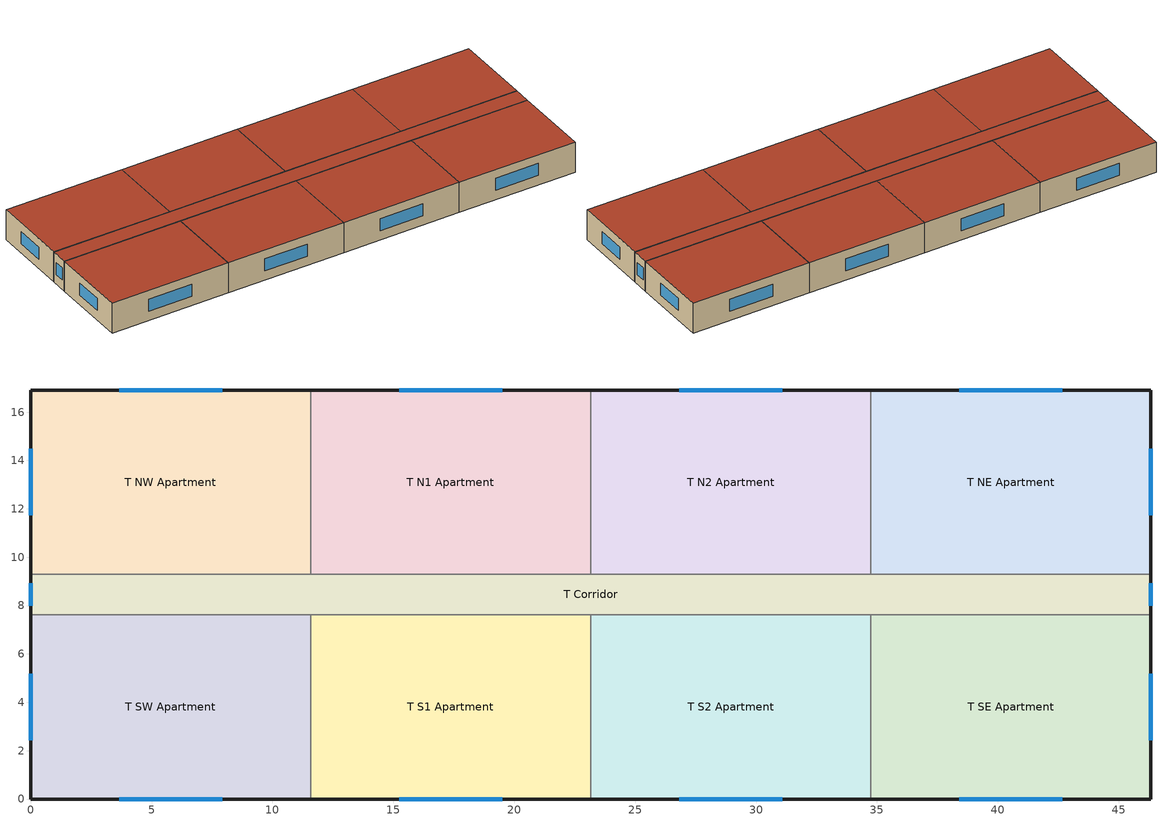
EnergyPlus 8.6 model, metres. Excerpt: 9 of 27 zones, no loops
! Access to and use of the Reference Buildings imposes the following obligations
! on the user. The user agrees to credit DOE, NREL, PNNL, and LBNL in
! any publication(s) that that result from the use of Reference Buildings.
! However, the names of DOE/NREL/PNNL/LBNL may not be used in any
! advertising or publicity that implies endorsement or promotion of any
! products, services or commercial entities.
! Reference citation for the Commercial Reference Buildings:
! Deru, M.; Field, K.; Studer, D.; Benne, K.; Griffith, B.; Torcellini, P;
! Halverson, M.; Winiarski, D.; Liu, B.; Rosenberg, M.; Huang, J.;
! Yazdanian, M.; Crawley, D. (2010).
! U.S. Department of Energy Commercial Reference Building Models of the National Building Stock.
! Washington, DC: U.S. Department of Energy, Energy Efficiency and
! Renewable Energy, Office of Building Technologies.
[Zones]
T SW Apartment
 floor adiabatic (INT-FLOOR-TOPSIDE): 0,7.62 11.58,7.62 11.58,0 0,0 z9.14
 wall outside (Steel Frame Res Ext Wall): 0,7.62 0,0 11.58,0 z9.14:12.19
 wall to T Corridor (int-walls): 11.58,7.62 0,7.62 z9.14:12.19
 wall to T S1 Apartment (int-walls): 11.58,0 11.58,7.62 z9.14:12.19
 window (Window Res Operable): 0,5.18 0,2.44 / 3.66,0 7.92,0 z10.1:11.32
 roof outside (IEAD Res Roof): 11.58,0 11.58,7.62 0,7.62 0,0 z12.19
T NW Apartment
 floor adiabatic (INT-FLOOR-TOPSIDE): 0,16.92 11.58,16.92 11.58,9.3 0,9.3 z9.14
 wall outside (Steel Frame Res Ext Wall): 11.58,16.92 0,16.92 0,9.3 z9.14:12.19
 wall to T Corridor (int-walls): 0,9.3 11.58,9.3 z9.14:12.19
 wall to T N1 Apartment (int-walls): 11.58,9.3 11.58,16.92 z9.14:12.19
 window (Window Res Operable): 7.92,16.92 3.66,16.92 / 0,14.48 0,11.73 z10.1:11.32
 roof outside (IEAD Res Roof): 11.58,9.3 11.58,16.92 0,16.92 0,9.3 z12.19
T SE Apartment
 floor adiabatic (INT-FLOOR-TOPSIDE): 34.75,7.62 46.33,7.62 46.33,0 34.75,0 z9.14
 wall outside (Steel Frame Res Ext Wall): 34.75,0 46.33,0 46.33,7.62 z9.14:12.19
 wall to T Corridor (int-walls): 46.33,7.62 34.75,7.62 z9.14:12.19
 wall to T S2 Apartment (int-walls): 34.75,7.62 34.75,0 z9.14:12.19
 window (Window Res Operable): 46.33,2.44 46.33,5.18 / 38.4,0 42.67,0 z10.1:11.32
 roof outside (IEAD Res Roof): 46.33,0 46.33,7.62 34.75,7.62 34.75,0 z12.19
T NE Apartment
 floor adiabatic (INT-FLOOR-TOPSIDE): 34.75,16.92 46.33,16.92 46.33,9.3 34.75,9.3 z9.14
 wall outside (Steel Frame Res Ext Wall): 46.33,9.3 46.33,16.92 34.75,16.92 z9.14:12.19
 wall to T Corridor (int-walls): 34.75,9.3 46.33,9.3 z9.14:12.19
 wall to T N2 Apartment (int-walls): 34.75,16.92 34.75,9.3 z9.14:12.19
 window (Window Res Operable): 42.67,16.92 38.4,16.92 / 46.33,11.73 46.33,14.48 z10.1:11.32
 roof outside (IEAD Res Roof): 46.33,9.3 46.33,16.92 34.75,16.92 34.75,9.3 z12.19
T N1 Apartment
 floor adiabatic (INT-FLOOR-TOPSIDE): 11.58,16.92 23.16,16.92 23.16,9.3 11.58,9.3 z9.14
 wall outside (Steel Frame Res Ext Wall): 23.16,16.92 11.58,16.92 z9.14:12.19
 wall to T Corridor (int-walls): 11.58,9.3 23.16,9.3 z9.14:12.19
 wall to T N2 Apartment (int-walls): 23.16,9.3 23.16,16.92 z9.14:12.19
 window (Window Res Operable): 19.51,16.92 15.24,16.92 z10.1:11.32
 roof outside (IEAD Res Roof): 23.16,9.3 23.16,16.92 11.58,16.92 11.58,9.3 z12.19
T N2 Apartment
 floor adiabatic (INT-FLOOR-TOPSIDE): 23.16,16.92 34.75,16.92 34.75,9.3 23.16,9.3 z9.14
 wall outside (Steel Frame Res Ext Wall): 34.75,16.92 23.16,16.92 z9.14:12.19
 wall to T Corridor (int-walls): 23.16,9.3 34.75,9.3 z9.14:12.19
 window (Window Res Operable): 31.09,16.92 26.82,16.92 z10.1:11.32
 roof outside (IEAD Res Roof): 34.75,9.3 34.75,16.92 23.16,16.92 23.16,9.3 z12.19
T S1 Apartment
 floor adiabatic (INT-FLOOR-TOPSIDE): 11.58,7.62 23.16,7.62 23.16,0 11.58,0 z9.14
 wall outside (Steel Frame Res Ext Wall): 11.58,0 23.16,0 z9.14:12.19
 wall to T Corridor (int-walls): 23.16,7.62 11.58,7.62 z9.14:12.19
 wall to T S2 Apartment (int-walls): 23.16,0 23.16,7.62 z9.14:12.19
 window (Window Res Operable): 15.24,0 19.51,0 z10.1:11.32
 roof outside (IEAD Res Roof): 23.16,0 23.16,7.62 11.58,7.62 11.58,0 z12.19
T S2 Apartment
 floor adiabatic (INT-FLOOR-TOPSIDE): 23.16,7.62 34.75,7.62 34.75,0 23.16,0 z9.14
 wall outside (Steel Frame Res Ext Wall): 23.16,0 34.75,0 z9.14:12.19
 wall to T Corridor (int-walls): 34.75,7.62 23.16,7.62 z9.14:12.19
 window (Window Res Operable): 26.82,0 31.09,0 z10.1:11.32
 roof outside (IEAD Res Roof): 34.75,0 34.75,7.62 23.16,7.62 23.16,0 z12.19
T Corridor
 floor adiabatic (INT-FLOOR-TOPSIDE): 0,9.3 46.33,9.3 46.33,7.62 0,7.62 z9.14
 wall outside (Steel Frame Res Ext Wall): 0,9.3 0,7.62 / 46.33,7.62 46.33,9.3 z9.14:12.19
 window (Window Res Operable): 0,8.91 0,8 / 46.33,8 46.33,8.91 z10.1:11.32
 roof outside (IEAD Res Roof): 46.33,7.62 46.33,9.3 0,9.3 0,7.62 z12.19
[Building]
Ref Bldg Midrise Apartment New2004_v1.3_5.0: North Axis {deg}=0; Terrain=City; Loads Convergence Tolerance Value=0.04; Temperature Convergence Tolerance Value {deltaC}=0.2; Solar Distribution=FullInteriorAndExterior; Maximum Number of Warmup Days=25; Minimum Number of Warmup Days=6
[Site:Location]
USA CA-SAN FRANCISCO: Latitude {deg}=37.62; Longitude {deg}=-122.37; Time Zone {hr}=-8; Elevation {m}=5
[SizingPeriod:DesignDay] Day of Month=21; Humidity Condition Type=Wetbulb; Barometric Pressure {Pa}=101265; Rain Indicator=No; Snow Indicator=No; Daylight Saving Time Indicator=No; Solar Model Indicator=ASHRAEClearSky
Name | Month | Day Type | Maximum Dry-Bulb Temperature {C} | Daily Dry-Bulb Temperature Range {deltaC} | Wetbulb or DewPoint at Maximum Dry-Bulb {C} | Wind Speed {m/s} | Wind Direction {deg} | Sky Clearness
SAN_FRANCISCO Ann Htg 99.6% Condns DB | 1 | WinterDesignDay | 3.2 | 0 | 3.2 | 2.4 | 140 | 0
SAN_FRANCISCO Ann Clg .4% Condns WB=>MDB | 9 | SummerDesignDay | 25.7 | 9 | 18.4 | 5.8 | 310 | 1
[Site:WaterMainsTemperature]
Calculation Method=CORRELATION; Annual Average Outdoor Air Temperature {C}=13.08; Maximum Difference In Monthly Average Outdoor Air Temperatures {deltaC}=8
[Site:GroundTemperature:BuildingSurface]
19.905, 19.922, 19.91, 19.932, 19.949, 20.038, 20.327, 20.062, 20.443, 20.088, 19.986, 19.948
[Construction]
Steel Frame Res Ext Wall: Wood Siding, Steel Frame Res Wall Insulation, 1/2IN Gypsum
IEAD Res Roof: Roof Membrane, IEAD Res Roof Insulation, Metal Decking
int-walls: 1/2IN Gypsum, 1/2IN Gypsum
INT-FLOOR-TOPSIDE: MAT-CC05 4 HW CONCRETE, CP02 CARPET PAD
Window Res Operable: Res Operable Assembly Window
InteriorFurnishings: Std Wood 6inch
[Material] Thermal Absorptance=0.9
Name | Roughness | Thickness {m} | Conductivity {W/m-K} | Density {kg/m3} | Specific Heat {J/kg-K} | Solar Absorptance | Visible Absorptance
Steel Frame Res Wall Insulation | MediumRough | 0.0870565 | 0.049 | 265 | 836.8 | 0.7 | 0.7
IEAD Res Roof Insulation | MediumRough | 0.124663 | 0.049 | 265 | 836.8 | 0.7 | 0.7
Std Wood 6inch | MediumSmooth | 0.15 | 0.12 | 540 | 1210 | 0.7 | 0.7
Wood Siding | MediumSmooth | 0.01 | 0.11 | 544.62 | 1210 | 0.78 | 0.78
1/2IN Gypsum | Smooth | 0.0127 | 0.16 | 784.9 | 830 | 0.92 | 0.92
Roof Membrane | VeryRough | 0.0095 | 0.16 | 1121.29 | 1460 | 0.7 | 0.7
Metal Decking | MediumSmooth | 0.0015 | 45.006 | 7680 | 418.4 | 0.7 | 0.3
MAT-CC05 4 HW CONCRETE | Rough | 0.1016 | 1.311 | 2240 | 836.8 | 0.7 | 0.7
[WindowMaterial:SimpleGlazingSystem]
Res Operable Assembly Window: U-Factor {W/m2-K}=7; Solar Heat Gain Coefficient=0.61
[Material:NoMass]
CP02 CARPET PAD: Roughness=VeryRough; Thermal Resistance {m2-K/W}=0.2165; Thermal Absorptance=0.9; Solar Absorptance=0.7; Visible Absorptance=0.8
[Zone] Type=1; Multiplier=1; Floor Area {m2}=autocalculate; Part of Total Floor Area=Yes
T SW Apartment; T NW Apartment; T SE Apartment; T NE Apartment; T N1 Apartment; T N2 Apartment; T S1 Apartment; T S2 Apartment; T Corridor
[People] Number of People Schedule=APT_OCC_SCH; Number of People Calculation Method=People; Number of People=2.5; Fraction Radiant=0.3; Sensible Heat Fraction=AUTOCALCULATE; Activity Level Schedule=ACTIVITY_SCH; Enable ASHRAE 55 Comfort Warnings=No; Mean Radiant Temperature Calculation Type=ZoneAveraged; Work Efficiency Schedule=WORK_EFF_SCH; Clothing Insulation Calculation Method=ClothingInsulationSchedule; Clothing Insulation Schedule=CLOTHING_SCH; Air Velocity Schedule=AIR_VELO_SCH; Thermal Comfort Model 1 Type=FANGER
Name | Zone or ZoneList
T SW Apartment People | T SW Apartment
T NW Apartment People | T NW Apartment
T SE Apartment People | T SE Apartment
T NE Apartment People | T NE Apartment
T N1 Apartment People | T N1 Apartment
T N2 Apartment People | T N2 Apartment
T S1 Apartment People | T S1 Apartment
T S2 Apartment People | T S2 Apartment
[Lights] Design Level Calculation Method=Watts/Area; Return Air Fraction=0; Fraction Radiant=0.7; Fraction Visible=0.2; Fraction Replaceable=1; Return Air Fraction Calculated from Plenum Temperature=No
Name | Zone or ZoneList | Schedule | Watts per Zone Floor Area {W/m2}
T Corridor_Lights | T Corridor | COR_LIGHT_SCH | 5.38
T SW Apartment_Lights | T SW Apartment | APT_LIGHT_SCH | 3.88
T NW Apartment_Lights | T NW Apartment | APT_LIGHT_SCH | 3.88
T SE Apartment_Lights | T SE Apartment | APT_LIGHT_SCH | 3.88
T NE Apartment_Lights | T NE Apartment | APT_LIGHT_SCH | 3.88
T N1 Apartment_Lights | T N1 Apartment | APT_LIGHT_SCH | 3.88
T N2 Apartment_Lights | T N2 Apartment | APT_LIGHT_SCH | 3.88
T S1 Apartment_Lights | T S1 Apartment | APT_LIGHT_SCH | 3.88
T S2 Apartment_Lights | T S2 Apartment | APT_LIGHT_SCH | 3.88
[ElectricEquipment] Schedule=APT_EQP_SCH; Design Level Calculation Method=Watts/Area; Watts per Zone Floor Area {W/m2}=5.38; Fraction Latent=0; Fraction Radiant=0.5; Fraction Lost=0
Name | Zone or ZoneList
T SW Apartment_PlugMisc_Equip | T SW Apartment
T NW Apartment_PlugMisc_Equip | T NW Apartment
T SE Apartment_PlugMisc_Equip | T SE Apartment
T NE Apartment_PlugMisc_Equip | T NE Apartment
T N1 Apartment_PlugMisc_Equip | T N1 Apartment
T N2 Apartment_PlugMisc_Equip | T N2 Apartment
T S1 Apartment_PlugMisc_Equip | T S1 Apartment
T S2 Apartment_PlugMisc_Equip | T S2 Apartment
[Exterior:Lights]
Exterior Facade Lighting: Schedule=ALWAYS_ON; Design Level {W}=5357; Control Option=AstronomicalClock
[ZoneInfiltration:DesignFlowRate] Schedule=INFIL_SCH; Design Flow Rate Calculation Method=Flow/ExteriorArea; Flow per Exterior Surface Area {m3/s-m2}=0.000302; Constant Term Coefficient=1; Temperature Term Coefficient=0; Velocity Term Coefficient=0; Velocity Squared Term Coefficient=0
Name | Zone or ZoneList
T Corridor_Infiltration | T Corridor
T SW Apartment_Infiltration | T SW Apartment
T NW Apartment_Infiltration | T NW Apartment
T SE Apartment_Infiltration | T SE Apartment
T NE Apartment_Infiltration | T NE Apartment
T N1 Apartment_Infiltration | T N1 Apartment
T N2 Apartment_Infiltration | T N2 Apartment
T S1 Apartment_Infiltration | T S1 Apartment
T S2 Apartment_Infiltration | T S2 Apartment
[InternalMass] Construction=InteriorFurnishings
Name | Zone | Surface Area {m2}
T Corridor Internal Mass | T Corridor | 155.3169
T SW Apartment Internal Mass | T SW Apartment | 176.4974
T NW Apartment Internal Mass | T NW Apartment | 176.4974
T SE Apartment Internal Mass | T SE Apartment | 176.4974
T NE Apartment Internal Mass | T NE Apartment | 176.4974
T N1 Apartment Internal Mass | T N1 Apartment | 176.4974
T N2 Apartment Internal Mass | T N2 Apartment | 176.4974
T S1 Apartment Internal Mass | T S1 Apartment | 176.4974
T S2 Apartment Internal Mass | T S2 Apartment | 176.4974
[Fan:ConstantVolume] Availability Schedule=ALWAYS_ON; Fan Total Efficiency=0.53625; Pressure Rise {Pa}=49.8; Maximum Flow Rate {m3/s}=AUTOSIZE; Motor Efficiency=0.825; Motor In Airstream Fraction=1
G Corridor Unit HeaterFan; M Corridor Unit HeaterFan; T Corridor Unit HeaterFan
[Zone equipment]
T Corridor: T Corridor Unit Heater
[Sizing:Zone]
T Corridor: Zone Cooling Design Supply Air Temperature Input Method=SupplyAirTemperature; Zone Cooling Design Supply Air Temperature {C}=11.1; Zone Heating Design Supply Air Temperature Input Method=SupplyAirTemperature; Zone Heating Design Supply Air Temperature {C}=40; Zone Cooling Design Supply Air Humidity Ratio {kgWater/kgDryAir}=0.0085; Zone Heating Design Supply Air Humidity Ratio {kgWater/kgDryAir}=0.008; Design Specification Outdoor Air Object=SZ DSOA T Corridor; Cooling Design Air Flow Method=DesignDayWithLimit; Cooling Minimum Air Flow {m3/s}=0; Cooling Minimum Air Flow Fraction=0; Heating Design Air Flow Method=DesignDay; Heating Design Air Flow Rate {m3/s}=0
[DesignSpecification:OutdoorAir]
SZ DSOA T Corridor: Outdoor Air Method=Flow/Zone; Outdoor Air Flow per Person {m3/s-person}=0; Outdoor Air Flow per Zone Floor Area {m3/s-m2}=0; Outdoor Air Flow per Zone {m3/s}=0
[ZoneControl:Thermostat]
T Corridor Thermostat: Zone or ZoneList=T Corridor; Control Type Schedule=Dual Zone Control Type Sched; Control 1=T Corridor DualSPSched
[ThermostatSetpoint:DualSetpoint]
T Corridor DualSPSched: Heating Setpoint Temperature Schedule=UnitHeater_HtgSP_Sch; Cooling Setpoint Temperature Schedule=UnitHeater_ClgSP_Sch
[UtilityCost:Tariff]
Name | Output Meter | Conversion Factor Choice | Time of Use Period Schedule | Season Schedule | Demand Window Length | Monthly Charge or Variable | Group
PGE_E-19_MediumGeneralTOUDemandService | Electricity:Facility | kWh | PGETOUSched | PGESeasonsSchedule | HalfHour | 174.88 | Comm Elect
PGE_A-10MediumGeneralDemandService | Electricity:Facility | kWh |  | PGESeasonsSchedule | HalfHour | 67.64 | Comm Elect
PGE_A-1SmallGeneralService | Electricity:Facility | kWh |  | PGESeasonsSchedule | HalfHour | 7.31 | Comm Elect
CA_EIAMonthlyRateGas | Gas:Facility | MCF |  |  |  | 0 | Comm Gas
[UtilityCost:Charge:Simple]
Name | Tariff | Source Variable | Season | Category Variable | Cost per Unit Value or Variable
SummerOnPeakDemandCharge | PGE_E-19_MediumGeneralTOUDemandService | PeakDemand | Summer | DemandCharges | 13.51
SummerMidPeakDemandCharge | PGE_E-19_MediumGeneralTOUDemandService | MidPeakDemand | Summer | DemandCharges | 3.75
SummerDemandCharge | PGE_E-19_MediumGeneralTOUDemandService | totalDemand | Summer | DemandCharges | 3.18
WinterMidPeakDemandCharge | PGE_E-19_MediumGeneralTOUDemandService | MidPeakDemand | Winter | DemandCharges | 3.69
WinterDemandCharge | PGE_E-19_MediumGeneralTOUDemandService | totalDemand | Winter | DemandCharges | 3.18
SummerPeakEnergyCharge | PGE_E-19_MediumGeneralTOUDemandService | PeakEnergy | Summer | EnergyCharges | 0.15746
SummerMidPeakEnergyCharge | PGE_E-19_MediumGeneralTOUDemandService | MidPeakEnergy | Summer | EnergyCharges | 0.09613
SummerOffPeakEnergyCharge | PGE_E-19_MediumGeneralTOUDemandService | OffPeakEnergy | Summer | EnergyCharges | 0.08203
WinterMidPeakEnergyCharge | PGE_E-19_MediumGeneralTOUDemandService | MidPeakEnergy | Winter | EnergyCharges | 0.10181
WinterOffPeakEnergyCharge | PGE_E-19_MediumGeneralTOUDemandService | OffPeakEnergy | Winter | EnergyCharges | 0.08203
TaxofEightPercent | PGE_E-19_MediumGeneralTOUDemandService | subtotal | Annual | Taxes | 0.08
SummerEnergyCharge | PGE_A-10MediumGeneralDemandService | totalEnergy | Summer | EnergyCharges | 0.1416
WinterEnergyCharge | PGE_A-10MediumGeneralDemandService | totalEnergy | Winter | EnergyCharges | 0.103
SummerDemandCharge | PGE_A-10MediumGeneralDemandService | totalDemand | Summer | DemandCharges | 6.56
WinterDemandCharge | PGE_A-10MediumGeneralDemandService | totalDemand | Winter | DemandCharges | 1.58
TaxofEightPercent | PGE_A-10MediumGeneralDemandService | subtotal | Annual | Taxes | 0.08
SummerEnergyCharge | PGE_A-1SmallGeneralService | totalEnergy | Summer | EnergyCharges | 0.1794
WinterEnergyCharge | PGE_A-1SmallGeneralService | totalEnergy | Winter | EnergyCharges | 0.1179
TaxofEightPercent | PGE_A-1SmallGeneralService | subtotal | Annual | Taxes | 0.08
MonthlyRateGasCharge | CA_EIAMonthlyRateGas | totalEnergy | Annual | EnergyCharges | CA_MonthlyGasRates
TaxofEightPercent | CA_EIAMonthlyRateGas | SubTotal | Annual | Taxes | 0.08
[UtilityCost:Qualify] Season=Annual; Threshold Test=Count
Name | Tariff | Variable | Qualify Type | Threshold Value or Variable | Number of Months
MinDemand500kw | PGE_E-19_MediumGeneralTOUDemandService | TotalDemand | Minimum | 500 | 12
MaxDemand500kw | PGE_A-10MediumGeneralDemandService | TotalDemand | Maximum | 500 | 1
MaxDemand500kw | PGE_A-1SmallGeneralService | TotalDemand | Maximum | 500 | 1
MaxEnergy4200kwh | PGE_A-1SmallGeneralService | TotalEnergy | Maximum | 4200 | 1
[UtilityCost:Variable]
CA_MonthlyGasRates: Tariff=CA_EIAMonthlyRateGas; Variable Type=Currency; January Value=9.37; February Value=8.88; March Value=8.2; April Value=7.29; May Value=7.82; June Value=8.26; July Value=8.23; August Value=8.21; September Value=7.9; October Value=8.09; November Value=7.64; December Value=8.43
[Schedule:Compact]
ALWAYS_ON; INFIL_SCH; COR_LIGHT_SCH: Through: 12/31, For: AllDays, Until: 24:00, 1
APT_OCC_SCH: Through: 12/31, For: AllDays, Until: 7:00, 1, Until: 8:00, 0.85, Until: 9:00, 0.39, Until: 16:00, 0.25, Until: 17:00, 0.3, Until: 18:00, 0.52, Until: 21:00, 0.87, Until: 24:00, 1
APT_LIGHT_SCH: Through: 12/31, For: AllDays, Until: 04:00, 0.067, Until: 05:00, 0.187, Until: 06:00, 0.394, Until: 07:00, 0.44, Until: 08:00, 0.393, Until: 09:00, 0.172, Until: 15:00, 0.119, Until: 16:00, 0.206, Until: 17:00, 0.439, Until: 18:00, 0.616, Until: 19:00, 0.829, Until: 20:00, 0.986, Until: 21:00, 1, Until: 22:00, 0.692, Until: 23:00, 0.384, Until: 24:00, 0.16
APT_EQP_SCH: Through: 12/31, For: AllDays, Until: 1:00, 0.45, Until: 2:00, 0.41, Until: 3:00, 0.39, Until: 5:00, 0.38, Until: 6:00, 0.43, Until: 7:00, 0.54, Until: 8:00, 0.65, Until: 9:00, 0.66, Until: 10:00, 0.67, Until: 11:00, 0.69, Until: 12:00, 0.7, Until: 13:00, 0.69, Until: 14:00, 0.66, Until: 15:00, 0.65, Until: 16:00, 0.68, Until: 17:00, 0.8, Until: 19:00, 1, Until: 20:00, 0.93, Until: 21:00, 0.89, Until: 22:00, 0.85, Until: 23:00, 0.71, Until: 24:00, 0.58
ACTIVITY_SCH: Through: 12/31, For: AllDays, Until: 24:00, 120
WORK_EFF_SCH: Through: 12/31, For: AllDays, Until: 24:00, 0
AIR_VELO_SCH: Through: 12/31, For: AllDays, Until: 24:00, 0.2
CLOTHING_SCH: Through: 04/30, For: AllDays, Until: 24:00, 1, Through: 09/30, For: AllDays, Until: 24:00, 0.5, Through: 12/31, For: AllDays, Until: 24:00, 1
UnitHeater_ClgSP_Sch: THROUGH: 12/31, FOR:AllDays, UNTIL: 24:00, 40
UnitHeater_HtgSP_Sch: THROUGH: 12/31, FOR:AllDays, UNTIL: 24:00, 15.6
Dual Zone Control Type Sched: Through: 12/31, For: AllDays, Until: 24:00, 4
PGESeasonsSchedule: Through: 4/30, For: AllDays, Until: 24:00, 1, Through: 10/31, For: AllDays, Until: 24:00, 3, Through: 12/31, For: AllDays, Until: 24:00, 1
PGETOUSched: Through: 4/30, For: WeekDays, Until: 8:30, 3, Until: 21:30, 4, Until: 24:00, 3, For: AllOtherDays, Until: 24:00, 3, Through: 10/31, For: WeekDays, Until: 8:30, 3, Until: 12:00, 4, Until: 18:00, 1, Until: 21:30, 4, Until: 24:00, 3, For: AllOtherDays, Until: 24:00, 3, Through: 12/31, For: WeekDays, Until: 10:00, 3, Until: 22:00, 1, Until: 24:00, 3, For: AllOtherDays, Until: 24:00, 3
